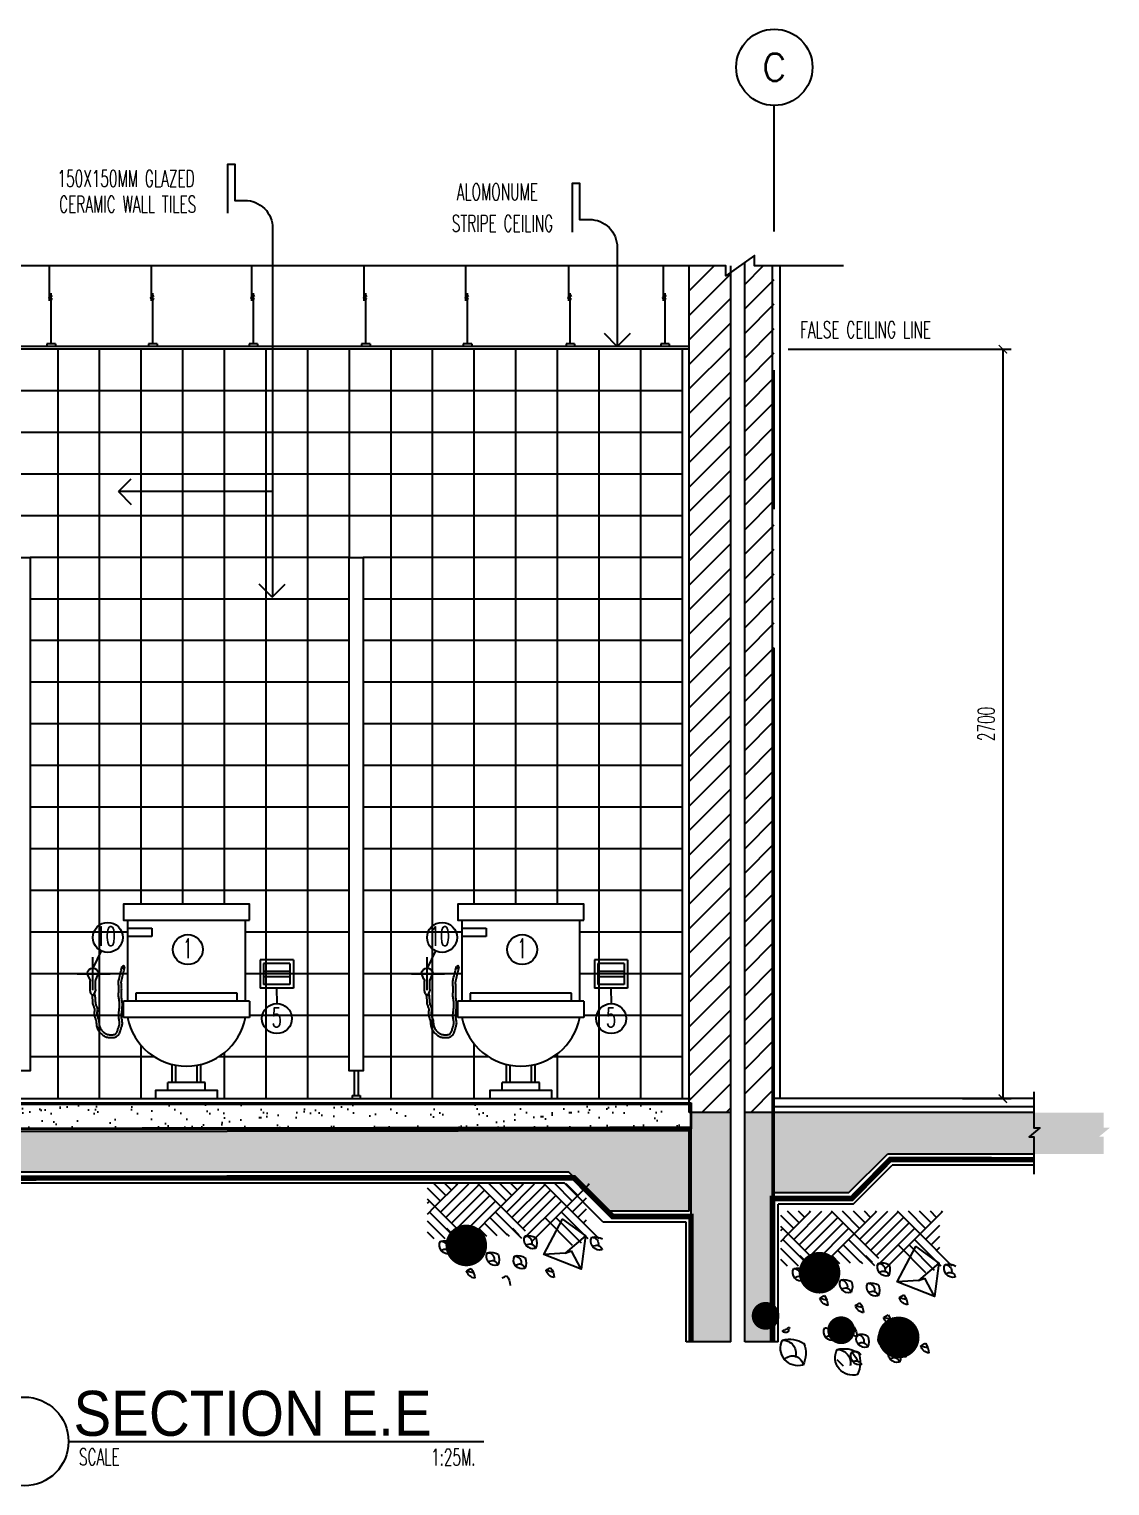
# Model space of a CAD drawing. Extents: x 417609.6 to 417638.5, y 43441 to 43460.9.
# Drawn here: x 417625.15 to 417629.04, y 43447.72 to 43452.97 of the extents above; entities that cross this region are included whole.
import ezdxf
from ezdxf.enums import TextEntityAlignment as Align

# ---------------------------------------------------------------- set-up
doc = ezdxf.new("R2010")
doc.units = 0
doc.header["$MEASUREMENT"] = 0
doc.header["$PDMODE"] = 3
doc.header["$PDSIZE"] = 0.1
for name, pattern in [('CENTER2', [1.125, 0.75, -0.125, 0.125, -0.125]), ('CENTERX2', [4, 2.5, -0.5, 0.5, -0.5]), ('HIDDEN', [0.375, 0.25, -0.125]), ('HIDDEN2', [0.1875, 0.125, -0.0625])]:
    doc.linetypes.add(name, pattern=pattern)
doc.layers.get('0').update_dxf_attribs({"linetype": 'CONTINUOUS'})
doc.layers.get('DEFPOINTS').update_dxf_attribs({"linetype": 'CONTINUOUS'})
for name, color, linetype in [('2', 2, 'CONTINUOUS'), ('AX', 6, 'CONTINUOUS'), ('AX-CR', 2, 'CONTINUOUS'), ('AX-TXT', 4, 'CONTINUOUS'), ('AXES', 11, 'CENTERX2'), ('AXIS', 11, 'CENTER2'), ('DIM1', 2, 'CONTINUOUS'), ('Dimout', 4, 'CONTINUOUS'), ('DW', 7, 'CONTINUOUS'), ('ELE', 3, 'CONTINUOUS'), ('ELV', 7, 'CONTINUOUS'), ('FIX', 3, 'CONTINUOUS'), ('gravel', 11, 'CONTINUOUS'), ('Hatch', 11, 'CONTINUOUS'), ('INSUL', 7, 'CONTINUOUS'), ('K-FUR', 3, 'CONTINUOUS'), ('Plaster', 7, 'CONTINUOUS'), ('SANI', 2, 'CONTINUOUS'), ('SETTING', 3, 'CONTINUOUS'), ('Tile', 5, 'CONTINUOUS'), ('TITLE', 6, 'CONTINUOUS'), ('TXT', 2, 'CONTINUOUS'), ('TXT1', 2, 'CONTINUOUS'), ('WALL', 6, 'CONTINUOUS'), ('WallPartition', 2, 'CONTINUOUS'), ('Windows', 9, 'CONTINUOUS')]:
    doc.layers.add(name, color=color, linetype=linetype)
doc.styles.add('ROMANS', font='ROMANS.shx', dxfattribs={"width": 0.6})
doc.styles.add('TTXT', font='swisse.ttf', dxfattribs={"width": 0.6})
doc.dimstyles.new('R50', dxfattribs={"dimscale": 0, "dimtxt": 0.06, "dimasz": 0.03, "dimexe": 0.03, "dimexo": 0.03, "dimgap": 0.03, "dimtad": 1, "dimdec": 0, "dimlfac": 1000, "dimzin": 13, "dimdsep": 46, "dimtxsty": 'ROMANS', "dimblk": 'ARCHTICK', "dimcen": 0.09, "dimclrd": 4, "dimclre": 4, "dimclrt": 2, "dimadec": 0, "dimazin": 0, "dimtfac": 1, "dimtdec": 0, "dimtofl": 0, "dimtmove": 2, "dimatfit": 3, "dimldrblk": 'CLOSEDBLANK', "dimfxl": 0, "dimtolj": 1, "dimtzin": 0, "dimarcsym": 0})

# ---------------------------------------------------------------- blocks, each defined once
blk = doc.blocks.new('AXL')
at = {"layer": 'AX-CR'}
blk.add_circle((-350, 0), 350, dxfattribs=at)
at = {"layer": 'AX-TXT', "style": 'ROMANS'}
blk.add_attdef('AX', text='', height=250, dxfattribs=at).set_placement((-350, 0), align=Align.MIDDLE)
blk = doc.blocks.new('A$C54676CD1')
at = {"layer": 'AXIS', "linetype": 'CENTER2', "ltscale": 10}
for p, q in [((0.1153, 0.1709), (0.1153, 0.29)), ((0.1716, 0.2302), (0.0525, 0.2302))]:
    blk.add_line(p, q, dxfattribs=at)
at = {"layer": 'DIM1', "linetype": 'HIDDEN'}
for points in [[(0.1196, 0.156), (0.1183, 0.1482), (0.1175, 0.142), (0.117, 0.1369), (0.1167, 0.1328), (0.1165, 0.1294), (0.1164, 0.1262), (0.1161, 0.1231), (0.1155, 0.1198), (0.1146, 0.1167), (0.1135, 0.1137), (0.1124, 0.1111), (0.1114, 0.1087), (0.1105, 0.1066), (0.1099, 0.1048), (0.1094, 0.1033), (0.1092, 0.1022), (0.1092, 0.1011), (0.1093, 0.0997), (0.1095, 0.0979), (0.1099, 0.0957), (0.1104, 0.0932), (0.1108, 0.0902), (0.111, 0.0869), (0.1109, 0.0832), (0.1103, 0.0796), (0.1094, 0.0762), (0.1084, 0.0731), (0.1073, 0.0702), (0.1063, 0.0674), (0.1053, 0.0648), (0.1046, 0.0625), (0.104, 0.0602), (0.1036, 0.058), (0.1033, 0.0555), (0.1031, 0.0527), (0.1028, 0.0497), (0.1025, 0.0464), (0.102, 0.0428), (0.1012, 0.039), (0.1, 0.0351), (0.0983, 0.0312), (0.0963, 0.0275), (0.094, 0.0241), (0.0915, 0.0208), (0.0889, 0.0178), (0.0862, 0.0149), (0.0834, 0.0123), (0.0806, 0.01), (0.0778, 0.0079), (0.0749, 0.0061), (0.0719, 0.0045), (0.0689, 0.0032), (0.0658, 0.0022), (0.0627, 0.0014), (0.0595, 0.0008), (0.0563, 0.0004), (0.0529, 0.0001), (0.0494, 0), (0.0458, 0.0001), (0.042, 0.0004), (0.0382, 0.001), (0.0344, 0.0021), (0.0306, 0.0036), (0.0269, 0.0059), (0.0237, 0.0088), (0.0212, 0.012), (0.0194, 0.0153), (0.018, 0.0186), (0.0169, 0.0217), (0.016, 0.0246), (0.0152, 0.0273), (0.0145, 0.0298), (0.0137, 0.0322), (0.0128, 0.0347), (0.0119, 0.0374), (0.011, 0.0402), (0.0102, 0.0433), (0.0095, 0.0465), (0.0091, 0.05), (0.0089, 0.0537), (0.0092, 0.0573), (0.0097, 0.0607), (0.0103, 0.064), (0.011, 0.0671), (0.0116, 0.0702), (0.012, 0.0732), (0.0124, 0.0763), (0.0125, 0.0795), (0.0124, 0.0831), (0.012, 0.087), (0.0115, 0.0913), (0.0109, 0.0959), (0.0102, 0.1007), (0.0096, 0.1057), (0.0092, 0.1108), (0.009, 0.1161), (0.009, 0.1212), (0.0094, 0.1262), (0.0099, 0.1309), (0.0105, 0.1354), (0.0111, 0.1396), (0.0117, 0.1435), (0.0122, 0.1471), (0.0125, 0.1503), (0.0126, 0.1533), (0.0126, 0.1563), (0.0125, 0.1592), (0.0123, 0.1622), (0.012, 0.1652), (0.0118, 0.1684), (0.0116, 0.1717), (0.0115, 0.1752), (0.0116, 0.1787), (0.0118, 0.1822), (0.012, 0.1855), (0.0123, 0.1887), (0.0126, 0.1917), (0.0127, 0.1946), (0.0128, 0.1973), (0.0128, 0.1998), (0.0125, 0.2023), (0.0121, 0.2051), (0.0113, 0.2089), (0.0101, 0.214), (0.0085, 0.2207), (0.0062, 0.2293), (0.0034, 0.2403), (0, 0.254)], [(0.1097, 0.1576), (0.1084, 0.1496), (0.1076, 0.1431), (0.107, 0.1378), (0.1067, 0.1334), (0.1066, 0.1299), (0.1064, 0.127), (0.1062, 0.1244), (0.1057, 0.1221), (0.1051, 0.1197), (0.1042, 0.1174), (0.1032, 0.115), (0.1022, 0.1127), (0.1012, 0.1103), (0.1004, 0.1079), (0.0997, 0.1056), (0.0993, 0.1032), (0.0992, 0.1009), (0.0993, 0.0986), (0.0997, 0.0963), (0.1001, 0.0939), (0.1005, 0.0916), (0.1009, 0.0892), (0.101, 0.0867), (0.1009, 0.0842), (0.1005, 0.0817), (0.0998, 0.0791), (0.099, 0.0764), (0.098, 0.0737), (0.0969, 0.0709), (0.0959, 0.0681), (0.095, 0.0653), (0.0942, 0.0624), (0.0937, 0.0595), (0.0933, 0.0565), (0.0931, 0.0535), (0.0929, 0.0506), (0.0926, 0.0476), (0.0922, 0.0446), (0.0915, 0.0416), (0.0906, 0.0386), (0.0893, 0.0356), (0.0877, 0.0327), (0.0858, 0.0298), (0.0837, 0.0271), (0.0815, 0.0245), (0.0792, 0.0221), (0.0768, 0.0198), (0.0745, 0.0179), (0.0722, 0.0162), (0.0699, 0.0148), (0.0676, 0.0136), (0.0653, 0.0126), (0.063, 0.0118), (0.0605, 0.0112), (0.0579, 0.0107), (0.0552, 0.0103), (0.0523, 0.0101), (0.0493, 0.01), (0.0463, 0.0101), (0.0433, 0.0103), (0.0404, 0.0108), (0.0376, 0.0116), (0.0351, 0.0126), (0.0329, 0.0139), (0.0311, 0.0156), (0.0296, 0.0176), (0.0283, 0.0198), (0.0273, 0.0222), (0.0264, 0.0248), (0.0256, 0.0274), (0.0248, 0.0301), (0.024, 0.0328), (0.0232, 0.0354), (0.0223, 0.038), (0.0214, 0.0405), (0.0206, 0.043), (0.0199, 0.0456), (0.0194, 0.0482), (0.019, 0.0508), (0.019, 0.0535), (0.0192, 0.0562), (0.0196, 0.0591), (0.0201, 0.062), (0.0208, 0.0652), (0.0214, 0.0685), (0.022, 0.0719), (0.0223, 0.0756), (0.0225, 0.0795), (0.0223, 0.0837), (0.022, 0.088), (0.0214, 0.0926), (0.0208, 0.0972), (0.0201, 0.102), (0.0196, 0.1067), (0.0192, 0.1115), (0.019, 0.1162), (0.019, 0.1208), (0.0193, 0.1253), (0.0198, 0.1297), (0.0204, 0.134), (0.021, 0.1381), (0.0216, 0.1421), (0.0221, 0.146), (0.0225, 0.1497), (0.0226, 0.1532), (0.0226, 0.1565), (0.0225, 0.1598), (0.0222, 0.1629), (0.022, 0.166), (0.0217, 0.1691), (0.0216, 0.1721), (0.0215, 0.1752), (0.0216, 0.1783), (0.0217, 0.1815), (0.022, 0.1846), (0.0223, 0.1878), (0.0225, 0.191), (0.0227, 0.1942), (0.0228, 0.1973), (0.0227, 0.2004), (0.0225, 0.2035), (0.0219, 0.2069), (0.0211, 0.2111), (0.0199, 0.2163), (0.0182, 0.2231), (0.0159, 0.2318), (0.0131, 0.2428), (0.0097, 0.2564)]]:
    blk.add_lwpolyline(points, dxfattribs=at)
at = {"layer": 'DIM1'}
blk.add_circle((0.0046, 0.2544), 0.00364, dxfattribs=at)
at = {"layer": 'SETTING'}
for p, q in [((0.1037, 0.2112), (0.0958, 0.229)), ((0.1268, 0.2112), (0.1347, 0.229)), ((0.1053, 0.1733), (0.1053, 0.2039)), ((0.1067, 0.1648), (0.1058, 0.1685)), ((0.1089, 0.1585), (0.1067, 0.1648)), ((0.1144, 0.1503), (0.1089, 0.1585)), ((0.1223, 0.1606), (0.1235, 0.1639)), ((0.124, 0.1658), (0.1247, 0.1685)), ((0.1253, 0.1733), (0.1253, 0.2039)), ((0.1147, 0.1503), (0.1205, 0.1567))]:
    blk.add_line(p, q, dxfattribs=at)
for centre, radius, start, end in [((0.1153, 0.2302), 0.02, 4.7712, 175.2288), ((0.1013, 0.2314), 0.006, 175.2288, 203.9684), ((0.0873, 0.2039), 0.018, 0, 23.9684), ((0.1433, 0.2039), 0.018, 156.0316, 180), ((0.1292, 0.2314), 0.006, 336.0316, 4.7712), ((0.0973, 0.206), 0.008, 0, 23.9684), ((0.1253, 0.1733), 0.02, 180, 193.7048), ((0.1034, 0.1672), 0.02, 328.3138, 340.7517), ((0.1046, 0.1705), 0.02, 340.7517, 346.2952), ((0.1053, 0.1733), 0.02, 346.2952, 0), ((0.1333, 0.206), 0.008, 156.0316, 180)]:
    blk.add_arc(centre, radius, start, end, dxfattribs=at)
blk = doc.blocks.new('Fix')
at = {"layer": 'FIX'}
for p, q in [((-0.2122, 0.6428), (-0.2122, 0.3506)), ((0.2122, 0.3506), (0.2122, 0.6428)), ((-0.2122, 0.6136), (-0.1246, 0.6136)), ((-0.1246, 0.5843), (-0.2122, 0.5843)), ((-0.1246, 0.6136), (-0.1246, 0.5843)), ((-0.183, 0.3798), (-0.183, 0.3506)), ((0.183, 0.3798), (-0.183, 0.3798)), ((0.183, 0.3506), (0.183, 0.3798)), ((-0.2268, 0.2922), (-0.2268, 0.3506)), ((0.2268, 0.3506), (-0.2268, 0.3506)), ((0.2268, 0.3506), (0.2268, 0.2922)), ((0.2268, 0.2922), (-0.2268, 0.2922)), ((-0.052, 0.0584), (-0.052, 0.1232)), ((-0.0382, 0.0584), (-0.0382, 0.1203)), ((0.0382, 0.0584), (0.0382, 0.1203)), ((0.052, 0.0584), (0.052, 0.1232)), ((0.0674, 0.0584), (-0.0674, 0.0584)), ((-0.0674, 0.0292), (-0.0674, 0.0584)), ((0.0674, 0.0292), (0.0674, 0.0584))]:
    blk.add_line(p, q, dxfattribs=at)
for points in [[(0.2268, 0.6428), (0.2268, 0.7012), (-0.2268, 0.7012), (-0.2268, 0.6428)], [(0.1117, 0), (0.1117, 0.0292), (-0.1117, 0.0292), (-0.1117, 0)]]:
    blk.add_lwpolyline(points, close=True, dxfattribs=at)
blk.add_arc((0, 0.333), 0.2161, 190.8887, 349.1113, dxfattribs=at)
blk = doc.blocks.new('A$C24F356C9')
at = {"layer": 'SANI'}
for p, q in [((0, 0.1021), (0.12, 0.1021)), ((0, 0.1021), (0, 0)), ((0.0128, 0.0893), (0.1072, 0.0893)), ((0.0128, 0.0893), (0.0128, 0.0128)), ((0.0128, 0.0606), (0.1072, 0.0606)), ((0.1072, 0.0893), (0.1072, 0.0128)), ((0.12, 0.1021), (0.12, 0)), ((0, 0), (0.12, 0)), ((0.0128, 0.0414), (0.1072, 0.0414)), ((0.0128, 0.0128), (0.1072, 0.0128))]:
    blk.add_line(p, q, dxfattribs=at)
blk = doc.blocks.new('walling')
at = {"layer": 'ELV'}
blk.add_line((0.1363, -1.1797), (-0.4198, -1.1797), dxfattribs=at)
blk.add_lwpolyline([(-0.025, -0.176), (-0.025, 0), (0, 0), (0, -0.1306), (0.0363, -0.1306, -0.414214), (0.1363, -0.2306), (0.1363, -1.5582)], format="xyb", dxfattribs=at)
at = {"layer": 'WALL'}
for p, q in [((-0.4198, -1.1797), (-0.3736, -1.1334)), ((-0.4198, -1.1797), (-0.3736, -1.2259)), ((0.1345, -1.56), (0.0882, -1.5137)), ((0.1345, -1.56), (0.1808, -1.5137))]:
    blk.add_line(p, q, dxfattribs=at)
at = {"layer": 'TXT', "style": 'ROMANS', "width": 0.6}
for s, p in [('150X150MM GLAZED', (-0.639, -0.0816)), ('CERAMIC WALL TILES', (-0.6331, -0.1746))]:
    blk.add_text(s, height=0.06, dxfattribs=at).set_placement(p)
blk = doc.blocks.new('GAN')
for p, q in [((-0.0212, 0.1644), (-0.0212, 0.29)), ((-0.0155, 0.01), (-0.0155, 0.1918)), ((0, 0.01), (-0.031, 0.01)), ((-0.031, 0.01), (-0.031, 0)), ((0, 0.01), (0, 0))]:
    blk.add_line(p, q)
blk.add_lwpolyline([(-0.0118, 0.184), (-0.024, 0.1754), (-0.0113, 0.1703)])
blk = doc.blocks.new('A$C53BB0ABE')
for p, q in [((0.1286, 0.5089), (0.0467, 0.5908)), ((0.0494, 0.5881), (0.052, 0.5908)), ((0.0692, 0.5683), (0.0916, 0.5908)), ((0.089, 0.5485), (0.1312, 0.5908)), ((0.1088, 0.5287), (0.1708, 0.5908)), ((0.1286, 0.5089), (0.2104, 0.5908)), ((0.3266, 0.4693), (0.2078, 0.5881)), ((0.3464, 0.4891), (0.2447, 0.5908)), ((0.3662, 0.5089), (0.2843, 0.5908)), ((0.287, 0.5881), (0.2896, 0.5908)), ((0.3068, 0.5683), (0.3292, 0.5908)), ((0.3266, 0.5485), (0.3688, 0.5908)), ((0.3464, 0.5287), (0.4084, 0.5908)), ((0.3662, 0.5089), (0.448, 0.5908)), ((0.5642, 0.4693), (0.4454, 0.5881)), ((0.584, 0.4891), (0.4823, 0.5908)), ((0.6038, 0.5089), (0.5219, 0.5908)), ((0.5246, 0.5881), (0.5272, 0.5908)), ((0.5444, 0.5683), (0.5668, 0.5908)), ((0.5642, 0.5485), (0.6064, 0.5908)), ((0.1088, 0.4891), (0.0574, 0.5405)), ((0.2844, 0.3927), (0.1484, 0.5287)), ((0.287, 0.4297), (0.1682, 0.5485)), ((0.3068, 0.4495), (0.188, 0.5683)), ((0.5048, 0.4099), (0.386, 0.5287)), ((0.5246, 0.4297), (0.4058, 0.5485)), ((0.5444, 0.4495), (0.4256, 0.5683)), ((0.584, 0.5287), (0.6308, 0.5756)), ((0.6038, 0.5089), (0.6308, 0.536)), ((0.6308, 0.5215), (0.6236, 0.5287)), ((0.0126, 0.3929), (0.1286, 0.5089)), ((0.0522, 0.3929), (0.1484, 0.4891)), ((0.089, 0.4693), (0.0574, 0.5009)), ((0.2522, 0.3853), (0.1286, 0.5089)), ((0.2775, 0.4202), (0.3662, 0.5089)), ((0.2911, 0.3942), (0.386, 0.4891)), ((0.4822, 0.3929), (0.3662, 0.5089)), ((0.4877, 0.3929), (0.6038, 0.5089)), ((0.5273, 0.3929), (0.6236, 0.4891)), ((0.6308, 0.4819), (0.6038, 0.5089)), ((0.0692, 0.4495), (0.0574, 0.4613)), ((0.0761, 0.3773), (0.1682, 0.4693)), ((0.1077, 0.3692), (0.2078, 0.4693)), ((0.2998, 0.4059), (0.3237, 0.4297)), ((0.3425, 0.406), (0.4058, 0.4693)), ((0.3799, 0.4038), (0.4256, 0.4495)), ((0.4173, 0.4017), (0.4454, 0.4297)), ((0.4927, 0.3612), (0.5613, 0.4297)), ((0.5669, 0.3929), (0.6308, 0.4568)), ((0.335, 0.4014), (0.3435, 0.4099)), ((0.4547, 0.3995), (0.4652, 0.4099)), ((0.6065, 0.3929), (0.6308, 0.4172)), ((0.6038, 0.1716), (0.5993, 0.1716)), ((0.5993, 0.1716), (0.5993, 0.17)), ((0.5993, 0.17), (0.6008, 0.17)), ((0.6008, 0.17), (0.6008, 0.1685)), ((0.6023, 0.1655), (0.6023, 0.1579)), ((0.6023, 0.1579), (0.6054, 0.1564)), ((0.6054, 0.17), (0.6038, 0.1716)), ((0.6069, 0.1685), (0.6054, 0.17)), ((0.6084, 0.167), (0.6069, 0.1685)), ((0.6099, 0.167), (0.6084, 0.167)), ((0.6114, 0.1655), (0.6099, 0.167)), ((0.6129, 0.164), (0.6114, 0.1655)), ((0.616, 0.164), (0.6129, 0.164)), ((0.6175, 0.1625), (0.616, 0.164)), ((0.6205, 0.1625), (0.6175, 0.1625)), ((0.6205, 0.1609), (0.6205, 0.1625)), ((0.6236, 0.1609), (0.6205, 0.1609)), ((0.622, 0.1564), (0.6236, 0.1579)), ((0.6236, 0.1579), (0.6236, 0.1609)), ((0.1652, 0.1106), (0.1667, 0.1091)), ((0.1667, 0.1091), (0.1758, 0.1091)), ((0.1758, 0.1091), (0.1773, 0.1106)), ((0.1773, 0.1106), (0.1804, 0.1106)), ((0.6054, 0.1564), (0.6069, 0.1549)), ((0.6069, 0.1549), (0.6084, 0.1534)), ((0.6084, 0.1534), (0.6175, 0.1534)), ((0.6175, 0.1534), (0.619, 0.1549)), ((0.619, 0.1549), (0.622, 0.1549)), ((0.622, 0.1549), (0.622, 0.1564)), ((0.4049, 0.033), (0.4273, 0.0554))]:
    blk.add_line(p, q)
for points in [[(0.0766, 0.2837), (0.2116, 0.3362), (0.1441, 0.4638), (0.0616, 0.4038), (0.0766, 0.2837), (0.1112, 0.3497)], [(0.1343, 0.3416), (0.2116, 0.3362), (0.1441, 0.4638), (0.0616, 0.4038), (0.1343, 0.3416), (0.1112, 0.3497)]]:
    blk.add_lwpolyline(points)
for centre, radius, start, end in [((0.0263, 0.3493), 0.0509, 76.0322, 121.1405), ((0.0105, 0.3841), 0.0317, 253.7091, 27.4015), ((0.0207, 0.3509), 0.0193, 42.46, 171.8043), ((0.0385, 0.3747), 0.024, 89.5708, 192.7334), ((0.2876, 0.38), 0.0506, 159.5756, 205.1522), ((0.2666, 0.354), 0.0509, 76.0322, 121.1405), ((0.2507, 0.3889), 0.0317, 253.7091, 27.4015), ((0.261, 0.3557), 0.0193, 42.46, 171.8043), ((0.2787, 0.3794), 0.024, 89.5708, 192.7334), ((0.5929, 0.3611), 0.0506, 159.5756, 205.1522), ((0.5718, 0.3352), 0.0509, 76.0322, 121.1405), ((0.556, 0.37), 0.0317, 253.7091, 27.4015), ((0.5839, 0.3606), 0.024, 89.5708, 192.7334), ((0.3258, 0.3075), 0.0506, 159.5756, 205.1522), ((0.3047, 0.2816), 0.0509, 76.0322, 121.1405), ((0.2889, 0.3164), 0.0317, 253.7091, 27.4015), ((0.3168, 0.307), 0.024, 89.5708, 192.7334), ((0.4233, 0.3197), 0.0506, 159.5756, 205.1522), ((0.4022, 0.2938), 0.0509, 76.0322, 121.1405), ((0.3864, 0.3286), 0.0317, 253.7091, 27.4015), ((0.4143, 0.3192), 0.024, 89.5708, 192.7334), ((0.5662, 0.3369), 0.0193, 42.46, 171.8043), ((0.2409, 0.2493), 0.0669, 143.5113, 175.9191), ((0.1707, 0.2874), 0.0336, 275.8828, 346.643), ((0.1707, 0.2874), 0.0336, 275.8828, 346.643), ((0.2198, 0.1738), 0.1071, 98.8765, 112.9463), ((-0.5126, -0.9402), 1.4144, 59.5906, 60.3518), ((0.2991, 0.2833), 0.0193, 42.46, 171.8043), ((0.3966, 0.2954), 0.0193, 42.46, 171.8043), ((0.5272, 0.2468), 0.0669, 143.5113, 175.9191), ((0.457, 0.285), 0.0336, 275.8828, 346.643), ((0.457, 0.285), 0.0336, 275.8828, 346.643), ((0.5062, 0.1714), 0.1071, 98.8765, 112.9463), ((-0.2263, -0.9426), 1.4144, 59.5906, 60.3518), ((0.2974, 0.1777), 0.0669, 143.5113, 175.9191), ((-0.4561, -1.0117), 1.4144, 59.5906, 60.3518), ((0.3991, 0.2205), 0.0669, 143.5113, 175.9191), ((0.3289, 0.2586), 0.0336, 275.8828, 346.643), ((0.3289, 0.2586), 0.0336, 275.8828, 346.643), ((0.3781, 0.145), 0.1071, 98.8765, 112.9463), ((-0.3544, -0.969), 1.4144, 59.5906, 60.3518), ((0.2342, 0.1849), 0.0506, 159.5756, 205.1522), ((0.1973, 0.1938), 0.0317, 253.7091, 27.4015), ((0.2076, 0.1607), 0.0193, 42.46, 171.8043), ((0.2272, 0.2159), 0.0336, 275.8828, 346.643), ((0.2272, 0.2159), 0.0336, 275.8828, 346.643), ((0.2764, 0.1023), 0.1071, 98.8765, 112.9463), ((0.4217, 0.1339), 0.0669, 143.5113, 175.9191), ((0.3515, 0.172), 0.0336, 275.8828, 346.643), ((0.3515, 0.172), 0.0336, 275.8828, 346.643), ((0.4007, 0.0584), 0.1071, 98.8765, 112.9463), ((-0.3318, -1.0556), 1.4144, 59.5906, 60.3518), ((0.4809, 0.1473), 0.0506, 159.5756, 205.1522), ((0.444, 0.1562), 0.0317, 253.7091, 27.4015), ((0.4719, 0.1468), 0.024, 89.5708, 192.7334), ((0.1633, 0.075), 0.0669, 143.5113, 175.9191), ((0.0931, 0.1132), 0.0336, 275.8828, 346.643), ((0.0931, 0.1132), 0.0336, 275.8828, 346.643), ((0.1423, -0.0004), 0.1071, 98.8765, 112.9463), ((-0.5902, -1.1144), 1.4144, 59.5906, 60.3518), ((0.2641, 0.1182), 0.0309, 145.6775, 215.1297), ((0.2643, 0.1135), 0.0339, 70.0639, 139.3275), ((0.2477, 0.1308), 0.0317, 253.7091, 27.4015), ((0.258, 0.0977), 0.0193, 42.46, 171.8043), ((0.2757, 0.1214), 0.024, 89.5708, 192.7334), ((0.364, 0.1228), 0.0506, 159.5756, 205.1522), ((0.343, 0.0969), 0.0509, 76.0322, 121.1405), ((0.3271, 0.1317), 0.0317, 253.7091, 27.4015), ((0.3374, 0.0986), 0.0193, 42.46, 171.8043), ((0.3551, 0.1223), 0.024, 89.5708, 192.7334), ((0.4542, 0.123), 0.0193, 42.46, 171.8043), ((0.6418, 0.0795), 0.1012, 159.5756, 205.1522), ((0.5997, 0.0276), 0.1018, 76.0322, 121.1405), ((0.568, 0.0973), 0.0634, 253.7091, 27.4015), ((0.6239, 0.0785), 0.048, 89.5708, 192.7334), ((0.247, 0.0605), 0.0669, 143.5113, 175.9191), ((0.1768, 0.0987), 0.0336, 275.8828, 346.643), ((0.1768, 0.0987), 0.0336, 275.8828, 346.643), ((0.2259, -0.0149), 0.1071, 98.8765, 112.9463), ((-0.5065, -1.1289), 1.4144, 59.5906, 60.3518), ((0.2488, 0.0686), 0.0506, 159.5756, 205.1522), ((0.2277, 0.0426), 0.0509, 76.0322, 121.1405), ((0.2119, 0.0775), 0.0317, 253.7091, 27.4015), ((0.2221, 0.0443), 0.0193, 42.46, 171.8043), ((0.2398, 0.0681), 0.024, 89.5708, 192.7334), ((0.347, 0.0689), 0.0317, 253.7091, 27.4015), ((0.3641, 0.0592), 0.0267, 65.5992, 147.4022), ((0.4454, 0.0455), 0.1012, 159.5756, 205.1522), ((0.4033, -0.0063), 0.1018, 76.0322, 121.1405), ((0.5126, -0.0328), 0.1801, 139.7514, 152.5428), ((0.3716, 0.0634), 0.0634, 253.7091, 27.4015), ((0.4275, 0.0445), 0.048, 89.5708, 192.7334), ((0.5884, 0.031), 0.0386, 42.46, 171.8043), ((0.3603, 0.0256), 0.0257, 64.3681, 149.8962)]:
    blk.add_arc(centre, radius, start, end)
at = {"layer": 'Hatch'}
for points, const_width in [([(0.4534, 0.3692, 1), (0.5284, 0.3692, 1)], 0.075), ([(0.6603, 0.2138, 1), (0.7103, 0.2138, 1)], 0.05), ([(0.1682, 0.136, 1), (0.2432, 0.136, 1)], 0.075), ([(0.3881, 0.162, 1), (0.4381, 0.162, 1)], 0.05)]:
    blk.add_lwpolyline(points, format="xyb", close=True, dxfattribs=dict(at, const_width=const_width))
blk = doc.blocks.new('A$C22107CF4')
for p, q in [((0.1286, 0.2837), (0.0467, 0.3655)), ((0.0494, 0.3629), (0.052, 0.3655)), ((0.1088, 0.2639), (0.0574, 0.3153)), ((0.0692, 0.3431), (0.0916, 0.3655)), ((0.089, 0.3233), (0.1312, 0.3655)), ((0.1088, 0.3035), (0.1708, 0.3655)), ((0.1286, 0.2837), (0.2104, 0.3655)), ((0.287, 0.2045), (0.1682, 0.3233)), ((0.3068, 0.2243), (0.188, 0.3431)), ((0.3266, 0.2441), (0.2078, 0.3629)), ((0.3464, 0.2639), (0.2447, 0.3655)), ((0.3662, 0.2837), (0.2843, 0.3655)), ((0.287, 0.3629), (0.2896, 0.3655)), ((0.3068, 0.3431), (0.3292, 0.3655)), ((0.3266, 0.3233), (0.3688, 0.3655)), ((0.3464, 0.3035), (0.4084, 0.3655)), ((0.3662, 0.2837), (0.448, 0.3655)), ((0.5246, 0.2045), (0.4058, 0.3233)), ((0.5444, 0.2243), (0.4256, 0.3431)), ((0.5642, 0.2441), (0.4454, 0.3629)), ((0.584, 0.2639), (0.4823, 0.3655)), ((0.6038, 0.2837), (0.5219, 0.3655)), ((0.5246, 0.3629), (0.5272, 0.3655)), ((0.5444, 0.3431), (0.5668, 0.3655)), ((0.5642, 0.3233), (0.6064, 0.3655)), ((0.584, 0.3035), (0.6308, 0.3504)), ((0.0126, 0.1677), (0.1286, 0.2837)), ((0.0522, 0.1677), (0.1484, 0.2639)), ((0.089, 0.2441), (0.0574, 0.2757)), ((0.2522, 0.1601), (0.1286, 0.2837)), ((0.2844, 0.1675), (0.1484, 0.3035)), ((0.2775, 0.195), (0.3662, 0.2837)), ((0.2911, 0.169), (0.386, 0.2639)), ((0.4822, 0.1677), (0.3662, 0.2837)), ((0.5048, 0.1847), (0.386, 0.3035)), ((0.4877, 0.1677), (0.6038, 0.2837)), ((0.5273, 0.1677), (0.6236, 0.2639)), ((0.6038, 0.2837), (0.6308, 0.3108)), ((0.6308, 0.2566), (0.6038, 0.2837)), ((0.6308, 0.2962), (0.6236, 0.3035)), ((0.0692, 0.2243), (0.0574, 0.2361)), ((0.0761, 0.152), (0.1682, 0.2441)), ((0.1077, 0.144), (0.2078, 0.2441)), ((0.3425, 0.1808), (0.4058, 0.2441)), ((0.3799, 0.1786), (0.4256, 0.2243)), ((0.5669, 0.1677), (0.6308, 0.2316)), ((0.2998, 0.1806), (0.3237, 0.2045)), ((0.335, 0.1762), (0.3435, 0.1847)), ((0.4173, 0.1764), (0.4454, 0.2045)), ((0.4547, 0.1742), (0.4652, 0.1847)), ((0.4927, 0.1359), (0.5613, 0.2045)), ((0.6065, 0.1677), (0.6308, 0.192))]:
    blk.add_line(p, q)
for points in [[(0.0766, 0.0585), (0.2116, 0.111), (0.1441, 0.2385), (0.0616, 0.1785), (0.0766, 0.0585), (0.1112, 0.1244)], [(0.1343, 0.1163), (0.2116, 0.111), (0.1441, 0.2385), (0.0616, 0.1785), (0.1343, 0.1163), (0.1112, 0.1244)]]:
    blk.add_lwpolyline(points)
for centre, radius, start, end in [((0.0263, 0.124), 0.0509, 76.0322, 121.1405), ((0.0105, 0.1589), 0.0317, 253.7091, 27.4015), ((0.0385, 0.1494), 0.024, 89.5708, 192.7334), ((0.2876, 0.1547), 0.0506, 159.5756, 205.1522), ((0.2666, 0.1288), 0.0509, 76.0322, 121.1405), ((0.2507, 0.1636), 0.0317, 253.7091, 27.4015), ((0.2787, 0.1542), 0.024, 89.5708, 192.7334), ((0.5718, 0.1099), 0.0509, 76.0322, 121.1405), ((0.556, 0.1448), 0.0317, 253.7091, 27.4015), ((0.5839, 0.1354), 0.024, 89.5708, 192.7334), ((0.0207, 0.1257), 0.0193, 42.46, 171.8043), ((0.261, 0.1305), 0.0193, 42.46, 171.8043), ((0.3047, 0.0563), 0.0509, 76.0322, 121.1405), ((0.2889, 0.0912), 0.0317, 253.7091, 27.4015), ((0.3168, 0.0818), 0.024, 89.5708, 192.7334), ((0.4233, 0.0945), 0.0506, 159.5756, 205.1522), ((0.4022, 0.0685), 0.0509, 76.0322, 121.1405), ((0.3864, 0.1034), 0.0317, 253.7091, 27.4015), ((0.4143, 0.0939), 0.024, 89.5708, 192.7334), ((0.5929, 0.1359), 0.0506, 159.5756, 205.1522), ((0.5662, 0.1116), 0.0193, 42.46, 171.8043), ((0.2409, 0.024), 0.0669, 143.5113, 175.9191), ((0.1707, 0.0622), 0.0336, 275.8828, 346.643), ((0.1707, 0.0622), 0.0336, 275.8828, 346.643), ((0.2198, -0.0514), 0.1071, 98.8765, 112.9463), ((-0.5126, -1.1654), 1.4144, 59.5906, 60.3518), ((0.3258, 0.0823), 0.0506, 159.5756, 205.1522), ((0.2991, 0.058), 0.0193, 42.46, 171.8043), ((0.3966, 0.0702), 0.0193, 42.46, 171.8043), ((0.5272, 0.0216), 0.0669, 143.5113, 175.9191), ((-0.2263, -1.1678), 1.4144, 59.5906, 60.3518), ((0.3991, -0.0048), 0.0669, 143.5113, 175.9191), ((-0.3544, -1.1942), 1.4144, 59.5906, 60.3518), ((0.457, 0.0598), 0.0336, 275.8828, 346.643), ((0.457, 0.0598), 0.0336, 275.8828, 346.643), ((0.5062, -0.0538), 0.1071, 98.8765, 112.9463)]:
    blk.add_arc(centre, radius, start, end)
at = {"layer": 'Hatch', "const_width": 0.075}
blk.add_lwpolyline([(0.4534, 0.144, 1), (0.5284, 0.144, 1)], format="xyb", close=True, dxfattribs=at)
blk = doc.blocks.new('_ARCHTICK')
at = {"color": 0, "linetype": 'ByBlock', "const_width": 0.15}
blk.add_lwpolyline([(-0.5, -0.5), (0.5, 0.5)], dxfattribs=at)
blk = doc.blocks.new('*D191')
at = {"layer": 'DEFPOINTS', "color": 0}
for p in [(417627.8502, 43451.8158), (417628.4792, 43449.1158), (417628.6542, 43449.1158)]:
    blk.add_point(p, dxfattribs=at)
at = {"layer": 'Dimout', "color": 4, "lineweight": -2}
for p, q in [((417627.8802, 43451.8158), (417628.6842, 43451.8158)), ((417628.6542, 43451.8158), (417628.6542, 43449.1158)), ((417628.5092, 43449.1158), (417628.6842, 43449.1158))]:
    blk.add_line(p, q, dxfattribs=at)
at = {"layer": 'Dimout', "color": 4, "lineweight": -2, "xscale": 0.03, "yscale": 0.03, "zscale": 0.03}
for p, rotation in [((417628.6542, 43451.8158), 90), ((417628.6542, 43449.1158), 270)]:
    blk.add_blockref('_ARCHTICK', p, dxfattribs=dict(at, rotation=rotation))
at = {"layer": 'Dimout', "color": 2, "insert": (417628.5942, 43450.4658), "char_height": 0.06, "attachment_point": 5, "rotation": 90, "style": 'ROMANS'}
blk.add_mtext('\\A1;2700', dxfattribs=at)
blk = doc.blocks.new('_ClosedBlank')
at = {"color": 0, "linetype": 'ByBlock', "lineweight": -2}
for p, q in [((-1, 0.17), (0, 0)), ((-1, 0.17), (-1, -0.17)), ((0, 0), (-1, -0.17))]:
    blk.add_line(p, q, dxfattribs=at)
blk = doc.blocks.new('ceil')
at = {"layer": 'ELV'}
blk.add_lwpolyline([(-0.1613, 0.4121), (-0.1613, 0.5881), (-0.1363, 0.5881), (-0.1363, 0.4575), (-0.1, 0.4575, -0.414214), (0, 0.3575), (0, 0)], format="xyb", dxfattribs=at)
at = {"layer": 'WALL'}
blk.add_lwpolyline([(0.0463, 0.0463), (0, 0), (-0.0463, 0.0463)], dxfattribs=at)
at = {"layer": 'TXT', "style": 'ROMANS', "width": 0.6}
for s, p in [('ALOMONUME', (-0.5788, 0.5268)), (' STRIPE CEILING', (-0.6209, 0.4135))]:
    blk.add_text(s, height=0.06, dxfattribs=at).set_placement(p)

msp = doc.modelspace()

# ---------------------------------------------------------------- hatches: boundary and pattern name
at = {"layer": 'Hatch'}
h = msp.add_hatch(dxfattribs=at)
h.set_pattern_fill('ANSI31', color=256, scale=0.5, style=0)
h.set_pattern_definition([(45, (-125.76415, -61.727964), (-0.044194173824, 0.044194173824), [])])
h.paths.add_polyline_path([(417624.0242, 43452.1158), (417624.0213, 43452.1158), (417624.0213, 43452.153), (417623.9184, 43452.0802), (417623.9184, 43452.1158), (417623.8742, 43452.1158), (417623.8742, 43451.3158), (417624.0242, 43451.3158)])
h.paths.add_polyline_path([(417627.6742, 43452.0929), (417627.6563, 43452.0802), (417627.6563, 43452.1158), (417627.5242, 43452.1158), (417627.5242, 43449.1008), (417627.5305, 43449.1008), (417627.5306, 43449.0658), (417627.6742, 43449.0658)])
h.paths.add_polyline_path([(417627.8242, 43452.1158), (417627.7592, 43452.1158), (417627.7592, 43452.153), (417627.7242, 43452.1282), (417627.7242, 43449.0658), (417627.8242, 43449.0658)])
h.paths.add_polyline_path([(417627.8307, 43452.1158), (417627.8242, 43452.1158), (417627.8242, 43449.1158), (417627.8307, 43449.1158)])
at = {"layer": 'Windows'}
h = msp.add_hatch(dxfattribs=at)
h.set_pattern_fill('AR-CONC', color=256, scale=0.03, style=0)
h.set_pattern_definition([(50, (-125.76415, -61.72796), (0.21517805478, -0.018825640495), [0.0225, -0.2475]), (355, (-125.76415, -61.72796), (-0.04162540008, 0.22565764011), [0.018, -0.198]), (100.4514, (-125.74622, -61.72953), (0.17355281451, 0.20683186262), [0.019122057, -0.2103426336]), (46.1842, (-125.76415, -61.66796), (0.32017231459, -0.0496557043), [0.03375, -0.37125]), (96.6356, (-125.73747, -61.6721), (0.28039881166, 0.29223536127), [0.0286830864, -0.3155139]), (351.1842, (-125.76415, -61.66796), (0.28039858354, 0.29223558028), [0.027, -0.297]), (21, (-125.73415, -61.68296), (0.179072115636, -0.1207856672), [0.0225, -0.2475]), (326, (-125.73415, -61.68296), (0.07299459958, 0.21754501351), [0.018, -0.198]), (71.4514, (-125.71923, -61.69303), (0.25206678857, 0.09675914901), [0.019122057, -0.2103426336]), (37.5, (-125.76415, -61.727964), (0.003647956595, 0.09986815615), [0, -0.1956, 0, -0.201, 0, -0.19875]), (7.5, (-125.76415, -61.72796), (0.078920861233, 0.118323513565), [0, -0.1146, 0, -0.1911, 0, -0.07575]), (327.5, (-125.83105, -61.727964), (0.160146730852, -0.00676646152), [0, -0.075, 0, -0.234, 0, -0.3105]), (317.5, (-125.86105, -61.72796), (0.174955850803, 0.0300314947), [0, -0.0975, 0, -0.1554, 0, -0.2205])])
h.paths.add_polyline_path([(417629.0399, 43449.011), (417629.0174, 43449.011), (417629.0174, 43449.0658), (417627.8307, 43449.0658), (417627.8307, 43448.7758), (417628.0982, 43448.7758), (417628.2382, 43448.9158), (417629.0174, 43448.9158), (417629.0174, 43448.9786), (417629.0009, 43448.9786)])
h.paths.add_polyline_path([(417627.8307, 43449.0658), (417627.8307, 43449.0858), (417627.8242, 43449.0858), (417627.8242, 43449.0658), (417627.7242, 43449.0658), (417627.7242, 43448.2401), (417627.8242, 43448.2401), (417627.8242, 43448.7558), (417627.8306, 43448.7558), (417627.8306, 43449.0658)])
h.paths.add_polyline_path([(417627.6742, 43449.0658), (417627.5306, 43449.0658), (417627.5306, 43448.7108), (417627.5306, 43448.2401), (417627.6742, 43448.2401)])
h.paths.add_polyline_path([(417627.5242, 43449.0008), (417624.0299, 43448.9958), (417624.0299, 43448.7108), (417624.3235, 43448.7108), (417624.4635, 43448.8508), (417627.0906, 43448.8508), (417627.2306, 43448.7108), (417627.5242, 43448.7108)])
h.paths.add_polyline_path([(417624.0242, 43449.0058), (417624.0242, 43449.0608), (417623.8742, 43449.0608), (417623.8742, 43448.2401), (417624.0242, 43448.2401)])
h.paths.add_polyline_path([(417623.869, 43449.0608), (417622.8242, 43449.0608), (417622.8242, 43449.011), (417622.8468, 43449.011), (417622.8077, 43448.9786), (417622.8242, 43448.9786), (417622.8242, 43448.9108), (417623.4342, 43448.9108), (417623.5742, 43448.7708), (417623.869, 43448.7708)])
h = msp.add_hatch(dxfattribs=at)
h.set_pattern_fill('AR-SAND', color=256, scale=0.05, style=0)
h.set_pattern_definition([(37.5, (-125.76415, -61.727964), (-0.003149667905, 0.09634118845), [0, -0.076, 0, -0.085, 0, -0.08125]), (7.5, (-125.76415, -61.72796), (0.088488835263, 0.14110730326), [0, -0.041, 0, -0.0685, 0, -0.02625]), (327.5, (-125.82565, -61.72796), (0.155707093088, 0.000282952677), [0, -0.025, 0, -0.09, 0, -0.1175]), (317.5, (-125.82565, -61.72796), (0.15030633023, 0.043883778247), [0, -0.0125, 0, -0.059, 0, -0.0675])])
h.paths.add_polyline_path([(417627.5305, 43449.0958), (417624.0242, 43449.0958), (417624.0242, 43449.0058), (417627.5305, 43449.0058)])

# ---------------------------------------------------------------- linework, layer by layer
for p, q in [((417627.5242, 43451.8258), (417624.0242, 43451.8258)), ((417627.5242, 43451.8158), (417624.0242, 43451.8158))]:
    msp.add_line(p, q)
at = {"layer": '2'}
for p, q in [((417627.6742, 43449.0658), (417627.5242, 43449.0658)), ((417627.5306, 43448.2401), (417627.5306, 43449.0658)), ((417627.5306, 43448.7108), (417627.5306, 43449.0658)), ((417627.8242, 43449.0658), (417627.7242, 43449.0658)), ((417627.8242, 43448.2432), (417627.8242, 43449.0658)), ((417628.7655, 43449.0658), (417627.8306, 43449.0658)), ((417627.8306, 43448.7444), (417627.8306, 43449.0658)), ((417624.0299, 43448.9958), (417627.5242, 43449.0008)), ((417627.5242, 43448.7108), (417627.5242, 43449.0008)), ((417628.0982, 43448.7758), (417628.2382, 43448.9158)), ((417628.7655, 43448.9158), (417628.2382, 43448.9158)), ((417627.0906, 43448.8508), (417624.4635, 43448.8508)), ((417627.2306, 43448.7108), (417627.0906, 43448.8508)), ((417628.1148, 43448.7358), (417628.2548, 43448.8758)), ((417628.7655, 43448.8758), (417628.2548, 43448.8758)), ((417627.074, 43448.8108), (417624.4801, 43448.8108)), ((417627.214, 43448.6708), (417627.074, 43448.8108)), ((417628.0982, 43448.7758), (417627.8306, 43448.7758)), ((417627.5242, 43448.7108), (417627.2306, 43448.7108)), ((417627.8442, 43448.2401), (417627.8442, 43448.7358)), ((417628.1148, 43448.7358), (417627.8442, 43448.7358)), ((417627.5135, 43448.6708), (417627.214, 43448.6708)), ((417627.5135, 43448.2401), (417627.5135, 43448.6708)), ((417627.6742, 43448.2401), (417627.5135, 43448.2401)), ((417627.8442, 43448.2401), (417627.7242, 43448.2401))]:
    msp.add_line(p, q, dxfattribs=at)
for points in [[(417625.0992, 43451.0658), (417625.1492, 43451.0658), (417625.1492, 43449.2158), (417625.0992, 43449.2158)], [(417626.2992, 43451.0658), (417626.3492, 43451.0658), (417626.3492, 43449.2158), (417626.2992, 43449.2158)]]:
    msp.add_lwpolyline(points, close=True, dxfattribs=at)
at = {"layer": 'AXES'}
msp.add_line((417627.8307, 43448.2401), (417627.8307, 43452.694), dxfattribs=at)
at = {"layer": 'DW'}
for p, q in [((417625.4055, 43449.6479), (417625.3751, 43449.5858)), ((417626.6102, 43449.6479), (417626.5798, 43449.5858)), ((417626.0393, 43449.458), (417626.0375, 43449.5137)), ((417627.244, 43449.458), (417627.2422, 43449.5137))]:
    msp.add_line(p, q, dxfattribs=at)
at = {"layer": 'ELE'}
msp.add_lwpolyline([(417628.0797, 43452.1158), (417627.7592, 43452.1158), (417627.7592, 43452.153), (417627.6563, 43452.0802), (417627.6563, 43452.1158), (417624.0213, 43452.1158), (417624.0213, 43452.153), (417623.9184, 43452.0802), (417623.9184, 43452.1158), (417623.7649, 43452.1158)], dxfattribs=at)
at = {"layer": 'FIX', "color": 2}
for centre in [(417625.4287, 43449.6966), (417626.6334, 43449.6966), (417625.7174, 43449.6527), (417626.9221, 43449.6527), (417626.0383, 43449.4041), (417627.243, 43449.4041)]:
    msp.add_circle(centre, 0.054, dxfattribs=at)
at = {"layer": 'Hatch'}
for p, q in [((417626.3169, 43449.2158), (417626.3169, 43449.1272)), ((417626.3314, 43449.2158), (417626.3314, 43449.1272)), ((417626.3097, 43449.1272), (417626.3385, 43449.1272)), ((417626.3097, 43449.1272), (417626.3097, 43449.1158)), ((417626.3385, 43449.1272), (417626.3385, 43449.1158))]:
    msp.add_line(p, q, dxfattribs=at)
at = {"layer": 'INSUL'}
for p, q in [((417627.6742, 43448.2401), (417627.6742, 43452.1158)), ((417627.7242, 43448.2401), (417627.7242, 43452.1282))]:
    msp.add_line(p, q, dxfattribs=at)
at = {"layer": 'Plaster'}
for p, q in [((417627.8502, 43452.1158), (417627.8502, 43449.1158)), ((417627.4982, 43451.8158), (417627.4982, 43449.1158)), ((417622.8242, 43449.1158), (417627.5306, 43449.1158)), ((417628.7655, 43449.1158), (417627.8242, 43449.1158)), ((417622.8242, 43449.1008), (417627.5306, 43449.1008)), ((417624.0242, 43449.0958), (417627.5306, 43449.0958)), ((417628.7655, 43449.0858), (417627.8242, 43449.0858))]:
    msp.add_line(p, q, dxfattribs=at)
at = {"layer": 'SANI', "color": 6}
msp.add_line((417625.2873, 43447.8806), (417626.7834, 43447.8806), dxfattribs=at)
at = {"layer": 'Tile'}
for p, q in [((417625.2482, 43451.8158), (417625.2482, 43449.1158)), ((417625.3982, 43451.8158), (417625.3982, 43449.1158)), ((417625.5482, 43451.8158), (417625.5482, 43449.817)), ((417625.6982, 43451.8158), (417625.6982, 43449.817)), ((417625.8482, 43451.8158), (417625.8482, 43449.817)), ((417625.9982, 43451.8158), (417625.9982, 43449.1158)), ((417626.1482, 43451.8158), (417626.1482, 43449.1158)), ((417626.2982, 43451.8158), (417626.2982, 43451.0658)), ((417626.4482, 43451.8158), (417626.4482, 43449.1158)), ((417626.5982, 43451.8158), (417626.5982, 43449.1158)), ((417626.7482, 43451.8158), (417626.7482, 43449.817)), ((417626.8982, 43451.8158), (417626.8982, 43449.817)), ((417627.0482, 43451.8158), (417627.0482, 43449.817)), ((417627.1982, 43451.8158), (417627.1982, 43449.1158)), ((417627.3482, 43451.8158), (417627.3482, 43449.1158)), ((417627.4982, 43451.6658), (417624.0502, 43451.6658)), ((417627.4982, 43451.5158), (417624.0502, 43451.5158)), ((417627.4982, 43451.3658), (417624.0502, 43451.3658)), ((417627.4982, 43451.2158), (417624.0502, 43451.2158)), ((417626.2992, 43451.0658), (417625.1492, 43451.0658)), ((417627.4982, 43451.0658), (417626.3492, 43451.0658)), ((417626.2992, 43450.9158), (417625.1492, 43450.9158)), ((417627.4982, 43450.9158), (417626.3492, 43450.9158)), ((417626.2992, 43450.7658), (417625.1492, 43450.7658)), ((417627.4982, 43450.7658), (417626.3492, 43450.7658)), ((417626.2992, 43450.6158), (417625.1492, 43450.6158)), ((417627.4982, 43450.6158), (417626.3492, 43450.6158)), ((417626.2992, 43450.4658), (417625.1492, 43450.4658)), ((417627.4982, 43450.4658), (417626.3492, 43450.4658)), ((417626.2992, 43450.3158), (417625.1492, 43450.3158)), ((417627.4982, 43450.3158), (417626.3492, 43450.3158)), ((417626.2992, 43450.1658), (417625.1492, 43450.1658)), ((417627.4982, 43450.1658), (417626.3492, 43450.1658)), ((417626.2992, 43450.0158), (417625.1492, 43450.0158)), ((417627.4982, 43450.0158), (417626.3492, 43450.0158)), ((417626.2992, 43449.8658), (417625.1492, 43449.8658)), ((417627.4982, 43449.8658), (417626.3492, 43449.8658)), ((417625.5002, 43449.7158), (417625.1492, 43449.7158)), ((417626.2992, 43449.7158), (417625.9247, 43449.7158)), ((417626.7049, 43449.7158), (417626.3492, 43449.7158)), ((417627.4982, 43449.7158), (417627.1294, 43449.7158)), ((417625.5002, 43449.5658), (417625.1492, 43449.5658)), ((417626.2992, 43449.5658), (417625.9247, 43449.5658)), ((417626.7049, 43449.5658), (417626.3492, 43449.5658)), ((417627.4982, 43449.5658), (417627.1294, 43449.5658)), ((417625.4856, 43449.4158), (417625.1492, 43449.4158)), ((417626.2992, 43449.4158), (417625.9393, 43449.4158)), ((417626.6903, 43449.4158), (417626.3492, 43449.4158)), ((417627.4982, 43449.4158), (417627.144, 43449.4158)), ((417625.5975, 43449.2658), (417625.1492, 43449.2658)), ((417625.5482, 43449.3083), (417625.5482, 43449.1158)), ((417626.2992, 43449.2658), (417625.8275, 43449.2658)), ((417625.8482, 43449.2806), (417625.8482, 43449.1158)), ((417626.8022, 43449.2658), (417626.3492, 43449.2658)), ((417626.7482, 43449.314), (417626.7482, 43449.1158)), ((417627.4982, 43449.2658), (417627.0322, 43449.2658)), ((417627.0482, 43449.2769), (417627.0482, 43449.1158))]:
    msp.add_line(p, q, dxfattribs=at)
at = {"layer": 'TITLE', "color": 6}
msp.add_circle((417625.1273, 43447.8806), 0.16, dxfattribs=at)
at = {"layer": 'WALL'}
for p, q in [((417627.5242, 43449.0658), (417627.5242, 43452.1158)), ((417627.8242, 43449.0658), (417627.8242, 43452.1158))]:
    msp.add_line(p, q, dxfattribs=at)
at = {"layer": 'WallPartition', "linetype": 'HIDDEN2'}
for points, const_width in [([(417624.0242, 43449.0058), (417627.5306, 43449.0108), (417627.5305, 43449.1008)], 0.01), ([(417628.7655, 43448.8958), (417628.2485, 43448.8968), (417628.1097, 43448.7558), (417627.8242, 43448.7558), (417627.8242, 43448.2401)], 0.02), ([(417624.0311, 43448.2401), (417624.0311, 43448.6863), (417624.3346, 43448.6898), (417624.469, 43448.8292), (417627.1083, 43448.8308), (417627.2483, 43448.6908), (417627.5306, 43448.6908), (417627.5306, 43448.2401)], 0.02)]:
    msp.add_lwpolyline(points, dxfattribs=dict(at, const_width=const_width))
at = {"layer": 'Windows'}
msp.add_lwpolyline([(417628.7655, 43449.1401), (417628.7655, 43449.011), (417628.7881, 43449.011), (417628.749, 43448.9786), (417628.7655, 43448.9786), (417628.7655, 43448.8438)], dxfattribs=at)
msp.add_lwpolyline([(417627.5305, 43449.0958), (417624.0242, 43449.0958), (417624.0242, 43449.0058), (417627.5305, 43449.0058)], close=True, dxfattribs=at)

# ---------------------------------------------------------------- block references
for p in [(417625.2404, 43451.8258), (417625.607, 43451.8258), (417625.9688, 43451.8258), (417626.3737, 43451.8258), (417626.7403, 43451.8258), (417627.1111, 43451.8258), (417627.4523, 43451.8258)]:
    msp.add_blockref('GAN', p)
at = {"layer": 'AX', "xscale": 0.0003928571428904044, "yscale": 0.0003928571200231101, "zscale": 0.0003928571242306922}
msp.add_blockref('AXL', (417627.9682, 43452.8315), dxfattribs=at).add_auto_attribs({'AX': 'C'})
at = {"layer": 'gravel', "xscale": -1}
for name, p in [('A$C22107CF4', (417627.2116, 43448.4429)), ('A$C53BB0ABE', (417628.4846, 43448.1194))]:
    msp.add_blockref(name, p, dxfattribs=at)
at = {"layer": 'K-FUR'}
msp.add_blockref('ceil', (417627.2645, 43451.8258), dxfattribs=at)
at = {"layer": 'Plaster', "xscale": -1}
for p in [(417626.0975, 43449.5137), (417627.3022, 43449.5137)]:
    msp.add_blockref('A$C24F356C9', p, dxfattribs=at)
at = {"layer": 'Tile'}
for p in [(417625.7125, 43449.1158), (417626.9172, 43449.1158)]:
    msp.add_blockref('Fix', p, dxfattribs=at)
at = {"layer": 'Tile', "xscale": -1}
for p in [(417625.4903, 43449.3356), (417626.695, 43449.3356)]:
    msp.add_blockref('A$C54676CD1', p, dxfattribs=at)
at = {"layer": 'WALL'}
msp.add_blockref('walling', (417625.8866, 43452.4825), dxfattribs=at)

# ---------------------------------------------------------------- texts
at = {"layer": 'TXT', "style": 'ROMANS', "width": 0.6}
for s, height, p in [('FALSE CEILING LINE', 0.06, (417627.9235, 43451.8561)), ('10', 0.07, (417625.3852, 43449.6658)), ('10', 0.07, (417626.5899, 43449.6658)), ('1', 0.07, (417625.6991, 43449.6218)), ('1', 0.07, (417626.9038, 43449.6218)), ('5', 0.07, (417626.0198, 43449.3732)), ('5', 0.07, (417627.2245, 43449.3732)), ('SCALE', 0.06, (417625.325, 43447.7951)), ('1:25M.', 0.06, (417626.5936, 43447.7938))]:
    msp.add_text(s, height=height, dxfattribs=at).set_placement(p)
at = {"layer": 'TXT1', "color": 6, "style": 'TTXT', "width": 0.9}
msp.add_text('SECTION E.E', height=0.162094, dxfattribs=at).set_placement((417625.3051, 43447.901))

# ---------------------------------------------------------------- dimensions: what is measured, and where the dimension line sits
at = {"layer": 'Dimout'}
dim = msp.add_linear_dim(base=(417628.6542, 43449.1158), p1=(417627.8502, 43451.8158), p2=(417628.4792, 43449.1158), angle=90, dimstyle='R50', override={"dimscale": 1}, dxfattribs=at)
dim.commit()
dim.dimension.update_dxf_attribs({"geometry": '*D191', "text_midpoint": (417628.5942, 43450.4658)})

doc.saveas('drawing.dxf')
